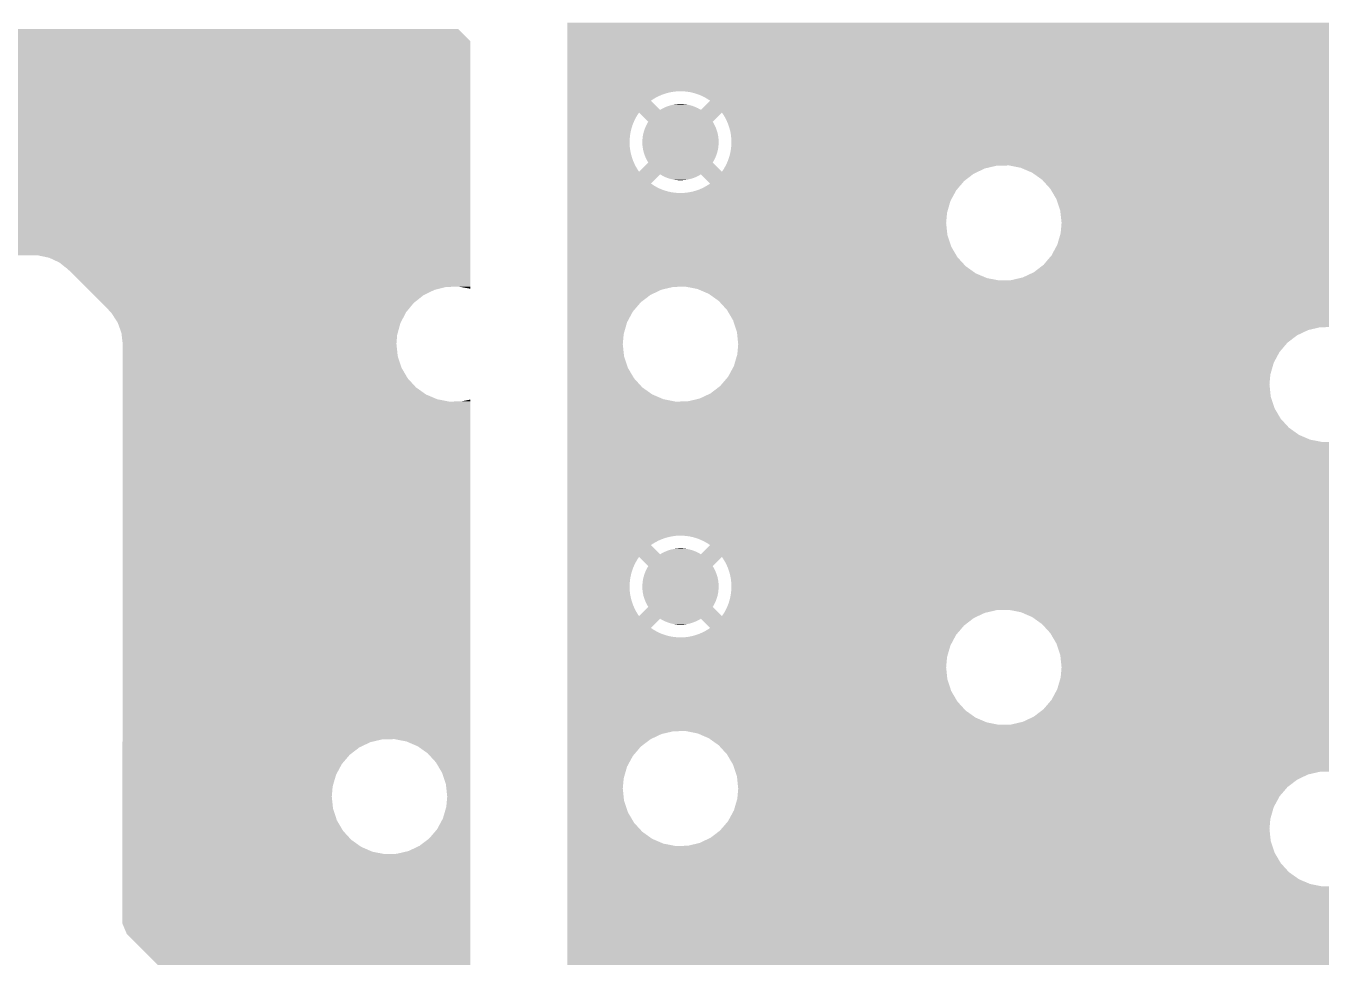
# Model space of a CAD drawing. Extents: x 295 to 953, y 10 to 290.
# Drawn here: x 812.92 to 835.3, y 162.9 to 179 of the extents above; entities that cross this region are included whole.
import ezdxf

# ---------------------------------------------------------------- set-up
doc = ezdxf.new("R2010")
doc.units = 0
doc.header["$LTSCALE"] = 5
doc.header["$MEASUREMENT"] = 0
doc.layers.add('GND1', color=7, linetype='CONTINUOUS')

msp = doc.modelspace()

# ---------------------------------------------------------------- linework, layer by layer
at = {"layer": 'GND1'}
for points in [[(791.54, 178.737), (791.54, 178.944), (820.597, 178.737), (820.39, 178.944)], [(822.274, 178.788), (822.274, 179.052), (840.761, 178.788), (840.652, 179.052)], [(791.54, 178.736), (791.54, 178.737), (820.597, 178.736), (820.597, 178.737)], [(791.54, 175.24), (791.54, 178.736), (820.597, 175.24), (820.597, 178.736)], [(822.274, 178.544), (822.274, 178.788), (840.91, 178.544), (840.761, 178.788)], [(822.274, 178.326), (822.274, 178.544), (841.094, 178.326), (840.91, 178.544)], [(822.274, 178.14), (822.274, 178.326), (841.311, 178.14), (841.094, 178.326)], [(822.274, 177.99), (822.274, 178.14), (841.554, 177.99), (841.311, 178.14)], [(822.274, 177.879), (822.274, 177.99), (841.817, 177.879), (841.554, 177.99)], [(822.274, 177.868), (822.274, 177.879), (841.864, 177.868), (841.817, 177.879)], [(822.274, 177.864), (822.274, 177.868), (824.148, 177.864), (824.21, 177.868)], [(822.274, 177.856), (822.274, 177.864), (824.085, 177.856), (824.148, 177.864)], [(822.274, 177.844), (822.274, 177.856), (824.024, 177.844), (824.085, 177.856)], [(822.274, 177.827), (822.274, 177.844), (823.964, 177.827), (824.024, 177.844)], [(822.274, 177.806), (822.274, 177.827), (823.905, 177.806), (823.964, 177.827)], [(822.274, 177.781), (822.274, 177.806), (823.847, 177.781), (823.905, 177.806)], [(822.274, 177.752), (822.274, 177.781), (823.792, 177.752), (823.847, 177.781)], [(822.274, 177.718), (822.274, 177.752), (823.738, 177.718), (823.792, 177.752)], [(824.273, 177.867), (824.21, 177.868), (841.867, 177.867), (841.864, 177.868)], [(824.335, 177.862), (824.273, 177.867), (841.889, 177.862), (841.867, 177.867)], [(824.397, 177.852), (824.335, 177.862), (841.929, 177.852), (841.889, 177.862)], [(824.459, 177.838), (824.397, 177.852), (841.986, 177.838), (841.929, 177.852)], [(824.518, 177.819), (824.459, 177.838), (842.062, 177.819), (841.986, 177.838)], [(824.539, 177.811), (824.518, 177.819), (842.095, 177.811), (842.062, 177.819)], [(824.577, 177.797), (824.539, 177.811), (842.267, 177.797), (842.095, 177.811)], [(824.597, 177.787), (824.577, 177.797), (842.379, 177.787), (842.267, 177.797)], [(824.634, 177.77), (824.597, 177.787), (849.683, 177.77), (849.683, 177.787)], [(824.688, 177.739), (824.634, 177.77), (849.683, 177.739), (849.683, 177.77)], [(824.741, 177.705), (824.688, 177.739), (849.683, 177.705), (849.683, 177.739)], [(822.274, 177.705), (822.274, 177.718), (823.719, 177.705), (823.738, 177.718)], [(822.274, 177.546), (822.274, 177.705), (823.877, 177.546), (823.719, 177.705)], [(822.274, 177.499), (822.274, 177.546), (849.683, 177.499), (849.683, 177.546)], [(823.877, 177.546), (823.909, 177.564), (824.582, 177.546), (824.549, 177.564)], [(823.909, 177.564), (823.926, 177.573), (824.549, 177.564), (824.535, 177.573)], [(823.926, 177.573), (823.958, 177.589), (824.535, 177.573), (824.5, 177.589)], [(823.958, 177.589), (823.975, 177.596), (824.5, 177.589), (824.485, 177.596)], [(823.975, 177.596), (824.008, 177.609), (824.485, 177.596), (824.45, 177.609)], [(824.008, 177.609), (824.026, 177.615), (824.45, 177.609), (824.435, 177.615)], [(824.026, 177.615), (824.06, 177.625), (824.435, 177.615), (824.397, 177.625)], [(824.06, 177.625), (824.079, 177.63), (824.397, 177.625), (824.382, 177.63)], [(824.079, 177.63), (824.113, 177.637), (824.382, 177.63), (824.344, 177.637)], [(824.113, 177.637), (824.134, 177.64), (824.344, 177.637), (824.329, 177.64)], [(824.134, 177.64), (824.167, 177.644), (824.329, 177.64), (824.288, 177.644)], [(824.167, 177.644), (824.193, 177.646), (824.288, 177.644), (824.275, 177.646)], [(824.193, 177.646), (824.221, 177.647), (824.275, 177.646), (824.221, 177.647)], [(824.582, 177.546), (824.741, 177.705), (849.683, 177.546), (849.683, 177.705)], [(822.274, 177.447), (822.274, 177.499), (823.478, 177.447), (823.513, 177.499)], [(822.274, 177.392), (822.274, 177.447), (823.448, 177.392), (823.478, 177.447)], [(822.274, 177.335), (822.274, 177.392), (823.421, 177.335), (823.448, 177.392)], [(822.274, 177.277), (822.274, 177.335), (823.398, 177.277), (823.421, 177.335)], [(822.274, 177.217), (822.274, 177.277), (823.38, 177.217), (823.398, 177.277)], [(823.672, 177.34), (823.513, 177.499), (824.787, 177.34), (824.946, 177.499)], [(823.626, 177.252), (823.645, 177.293), (824.834, 177.252), (824.814, 177.293)], [(823.645, 177.293), (823.649, 177.301), (824.814, 177.293), (824.81, 177.301)], [(823.649, 177.301), (823.672, 177.34), (824.81, 177.301), (824.787, 177.34)], [(824.97, 177.463), (824.946, 177.499), (849.683, 177.463), (849.683, 177.499)], [(825.002, 177.409), (824.97, 177.463), (849.683, 177.409), (849.683, 177.463)], [(825.03, 177.353), (825.002, 177.409), (849.683, 177.353), (849.683, 177.409)], [(825.054, 177.295), (825.03, 177.353), (849.683, 177.295), (849.683, 177.353)], [(825.074, 177.236), (825.054, 177.295), (849.683, 177.236), (849.683, 177.295)], [(822.274, 177.156), (822.274, 177.217), (823.366, 177.156), (823.38, 177.217)], [(822.274, 177.094), (822.274, 177.156), (823.356, 177.094), (823.366, 177.156)], [(822.274, 177.032), (822.274, 177.094), (823.351, 177.032), (823.356, 177.094)], [(823.573, 177.042), (823.578, 177.088), (824.887, 177.042), (824.881, 177.088)], [(823.578, 177.088), (823.579, 177.096), (824.881, 177.088), (824.88, 177.096)], [(823.579, 177.096), (823.588, 177.141), (824.88, 177.096), (824.871, 177.141)], [(823.588, 177.141), (823.591, 177.149), (824.871, 177.141), (824.869, 177.149)], [(823.591, 177.149), (823.603, 177.193), (824.869, 177.149), (824.856, 177.193)], [(823.603, 177.193), (823.606, 177.201), (824.856, 177.193), (824.853, 177.201)], [(823.606, 177.201), (823.622, 177.244), (824.853, 177.201), (824.837, 177.244)], [(823.622, 177.244), (823.626, 177.252), (824.837, 177.244), (824.834, 177.252)], [(825.09, 177.175), (825.074, 177.236), (849.683, 177.175), (849.683, 177.236)], [(825.101, 177.113), (825.09, 177.175), (849.683, 177.113), (849.683, 177.175)], [(825.107, 177.051), (825.101, 177.113), (849.683, 177.051), (849.683, 177.113)], [(822.274, 176.969), (822.274, 177.032), (823.35, 176.969), (823.351, 177.032)], [(822.274, 176.906), (822.274, 176.969), (823.353, 176.906), (823.35, 176.969)], [(822.274, 176.844), (822.274, 176.906), (823.361, 176.844), (823.353, 176.906)], [(822.274, 176.783), (822.274, 176.844), (823.374, 176.783), (823.361, 176.844)], [(823.57, 176.988), (823.572, 177.034), (824.889, 176.988), (824.887, 177.034)], [(823.572, 176.943), (823.57, 176.988), (824.887, 176.943), (824.889, 176.988)], [(823.572, 177.034), (823.573, 177.042), (824.887, 177.034), (824.887, 177.042)], [(823.572, 176.934), (823.572, 176.943), (824.886, 176.934), (824.887, 176.943)], [(823.578, 176.889), (823.572, 176.934), (824.881, 176.889), (824.886, 176.934)], [(823.579, 176.88), (823.578, 176.889), (824.88, 176.88), (824.881, 176.889)], [(823.588, 176.835), (823.579, 176.88), (824.871, 176.835), (824.88, 176.88)], [(823.59, 176.827), (823.588, 176.835), (824.869, 176.827), (824.871, 176.835)], [(825.093, 176.82), (825.103, 176.882), (849.683, 176.82), (849.683, 176.882)], [(825.103, 176.882), (825.109, 176.945), (849.683, 176.882), (849.683, 176.945)], [(825.11, 176.988), (825.107, 177.051), (849.683, 176.988), (849.683, 177.051)], [(825.109, 176.945), (825.11, 176.988), (849.683, 176.945), (849.683, 176.988)], [(822.274, 176.722), (822.274, 176.783), (823.391, 176.722), (823.374, 176.783)], [(822.274, 176.663), (822.274, 176.722), (823.412, 176.663), (823.391, 176.722)], [(822.274, 176.606), (822.274, 176.663), (823.437, 176.606), (823.412, 176.663)], [(822.274, 176.55), (822.274, 176.606), (823.466, 176.55), (823.437, 176.606)], [(823.513, 176.477), (823.672, 176.636), (824.946, 176.477), (824.787, 176.636)], [(823.603, 176.783), (823.59, 176.827), (824.856, 176.783), (824.869, 176.827)], [(823.606, 176.775), (823.603, 176.783), (824.853, 176.775), (824.856, 176.783)], [(823.622, 176.732), (823.606, 176.775), (824.837, 176.732), (824.853, 176.775)], [(823.625, 176.724), (823.622, 176.732), (824.833, 176.724), (824.837, 176.732)], [(823.645, 176.683), (823.625, 176.724), (824.814, 176.683), (824.833, 176.724)], [(823.649, 176.675), (823.645, 176.683), (824.81, 176.675), (824.814, 176.683)], [(823.672, 176.636), (823.649, 176.675), (824.787, 176.636), (824.81, 176.675)], [(825.012, 176.585), (825.038, 176.641), (849.683, 176.585), (849.683, 176.641)], [(825.038, 176.641), (825.061, 176.699), (849.683, 176.641), (849.683, 176.699)], [(825.061, 176.699), (825.079, 176.759), (849.683, 176.699), (849.683, 176.759)], [(825.079, 176.759), (825.093, 176.82), (849.683, 176.759), (849.683, 176.82)], [(822.274, 176.497), (822.274, 176.55), (823.499, 176.497), (823.466, 176.55)], [(822.274, 176.477), (822.274, 176.497), (823.513, 176.477), (823.499, 176.497)], [(822.274, 176.443), (822.274, 176.477), (829.299, 176.443), (829.371, 176.477)], [(822.274, 176.431), (822.274, 176.443), (829.282, 176.431), (829.299, 176.443)], [(822.274, 176.272), (822.274, 176.431), (823.719, 176.272), (823.877, 176.431)], [(823.91, 176.412), (823.877, 176.431), (824.55, 176.412), (824.582, 176.431)], [(823.925, 176.404), (823.91, 176.412), (824.533, 176.404), (824.55, 176.412)], [(823.959, 176.387), (823.925, 176.404), (824.501, 176.387), (824.533, 176.404)], [(823.974, 176.38), (823.959, 176.387), (824.484, 176.38), (824.501, 176.387)], [(824.697, 176.315), (824.582, 176.431), (829.131, 176.315), (829.282, 176.431)], [(824.946, 176.477), (824.981, 176.529), (829.371, 176.477), (829.482, 176.529)], [(824.981, 176.529), (824.983, 176.533), (829.482, 176.529), (829.489, 176.533)], [(824.983, 176.533), (825.01, 176.581), (829.489, 176.533), (829.695, 176.581)], [(825.01, 176.581), (825.011, 176.584), (829.695, 176.581), (829.867, 176.584)], [(825.011, 176.584), (825.012, 176.585), (829.867, 176.584), (829.905, 176.585)], [(830.112, 176.544), (829.905, 176.585), (849.683, 176.544), (849.683, 176.585)], [(830.306, 176.461), (830.112, 176.544), (849.683, 176.461), (849.683, 176.544)], [(830.478, 176.339), (830.306, 176.461), (849.683, 176.339), (849.683, 176.461)], [(822.274, 176.237), (822.274, 176.272), (823.771, 176.237), (823.719, 176.272)], [(822.274, 176.206), (822.274, 176.237), (823.825, 176.206), (823.771, 176.237)], [(822.274, 176.179), (822.274, 176.206), (823.882, 176.179), (823.825, 176.206)], [(822.274, 176.157), (822.274, 176.179), (823.941, 176.157), (823.882, 176.179)], [(824.009, 176.367), (823.974, 176.38), (824.451, 176.367), (824.484, 176.38)], [(824.025, 176.361), (824.009, 176.367), (824.433, 176.361), (824.451, 176.367)], [(824.062, 176.351), (824.025, 176.361), (824.399, 176.351), (824.433, 176.361)], [(824.077, 176.347), (824.062, 176.351), (824.38, 176.347), (824.399, 176.351)], [(824.115, 176.339), (824.077, 176.347), (824.346, 176.339), (824.38, 176.347)], [(824.13, 176.336), (824.115, 176.339), (824.325, 176.336), (824.346, 176.339)], [(824.171, 176.332), (824.13, 176.336), (824.292, 176.332), (824.325, 176.336)], [(824.184, 176.33), (824.171, 176.332), (824.266, 176.33), (824.292, 176.332)], [(824.238, 176.329), (824.184, 176.33), (824.238, 176.329), (824.266, 176.33)], [(824.51, 176.154), (824.555, 176.17), (828.994, 176.154), (829.008, 176.17)], [(824.555, 176.17), (824.612, 176.195), (829.008, 176.17), (829.029, 176.195)], [(824.612, 176.195), (824.667, 176.225), (829.029, 176.195), (829.054, 176.225)], [(824.667, 176.225), (824.721, 176.258), (829.054, 176.225), (829.083, 176.258)], [(824.741, 176.272), (824.697, 176.315), (829.094, 176.272), (829.131, 176.315)], [(824.721, 176.258), (824.741, 176.272), (829.083, 176.258), (829.094, 176.272)], [(830.62, 176.183), (830.478, 176.339), (849.683, 176.183), (849.683, 176.339)], [(830.727, 176.001), (830.62, 176.183), (849.683, 176.001), (849.683, 176.183)], [(822.274, 176.138), (822.274, 176.157), (824.001, 176.138), (823.941, 176.157)], [(822.274, 176.124), (822.274, 176.138), (824.062, 176.124), (824.001, 176.138)], [(822.274, 176.114), (822.274, 176.124), (824.124, 176.114), (824.062, 176.124)], [(822.274, 176.109), (822.274, 176.114), (824.186, 176.109), (824.124, 176.114)], [(822.274, 176.108), (822.274, 176.109), (824.249, 176.108), (824.186, 176.109)], [(822.274, 175.969), (822.274, 176.108), (828.894, 175.969), (828.969, 176.108)], [(822.274, 175.766), (822.274, 175.969), (828.836, 175.766), (828.894, 175.969)], [(824.249, 176.108), (824.311, 176.112), (828.969, 176.108), (828.971, 176.112)], [(824.311, 176.112), (824.374, 176.12), (828.971, 176.112), (828.976, 176.12)], [(824.374, 176.12), (824.435, 176.132), (828.976, 176.12), (828.982, 176.132)], [(824.435, 176.132), (824.496, 176.149), (828.982, 176.132), (828.992, 176.149)], [(824.496, 176.149), (824.51, 176.154), (828.992, 176.149), (828.994, 176.154)], [(830.746, 175.943), (830.727, 176.001), (849.683, 175.943), (849.683, 176.001)], [(830.753, 175.923), (830.746, 175.943), (842.117, 175.923), (842.402, 175.943)], [(822.274, 175.591), (822.274, 175.766), (828.82, 175.591), (828.836, 175.766)], [(830.774, 175.858), (830.753, 175.923), (841.839, 175.858), (842.117, 175.923)], [(830.793, 175.801), (830.774, 175.858), (841.698, 175.801), (841.839, 175.858)], [(830.798, 175.751), (830.793, 175.801), (841.574, 175.751), (841.698, 175.801)], [(830.814, 175.604), (830.798, 175.751), (841.33, 175.604), (841.574, 175.751)], [(822.274, 175.381), (822.274, 175.591), (828.842, 175.381), (828.82, 175.591)], [(830.8, 175.42), (830.815, 175.591), (841.111, 175.42), (841.315, 175.591)], [(830.815, 175.591), (830.814, 175.604), (841.315, 175.591), (841.33, 175.604)], [(822.274, 175.181), (822.274, 175.381), (828.908, 175.181), (828.842, 175.381)], [(830.741, 175.214), (830.8, 175.416), (840.931, 175.214), (841.107, 175.416)], [(830.8, 175.416), (830.8, 175.42), (841.107, 175.416), (841.111, 175.42)], [(791.747, 175.032), (791.54, 175.24), (820.597, 175.032), (820.597, 175.24)], [(822.274, 174.999), (822.274, 175.181), (829.015, 174.999), (828.908, 175.181)], [(830.641, 175.028), (830.736, 175.205), (840.812, 175.028), (840.923, 175.205)], [(830.736, 175.205), (830.741, 175.214), (840.923, 175.205), (840.931, 175.214)], [(813.131, 175.029), (813.054, 175.032), (820.597, 175.029), (820.597, 175.032)], [(813.32, 174.989), (813.131, 175.029), (820.597, 174.989), (820.597, 175.029)], [(813.495, 174.907), (813.32, 174.989), (820.597, 174.907), (820.597, 174.989)], [(813.646, 174.787), (813.495, 174.907), (820.597, 174.787), (820.597, 174.907)], [(822.274, 174.844), (822.274, 174.999), (829.157, 174.844), (829.015, 174.999)], [(822.274, 174.721), (822.274, 174.844), (829.329, 174.721), (829.157, 174.844)], [(830.337, 174.739), (830.504, 174.867), (840.676, 174.739), (840.731, 174.867)], [(830.504, 174.867), (830.585, 174.963), (840.731, 174.867), (840.771, 174.963)], [(830.585, 174.963), (830.641, 175.028), (840.771, 174.963), (840.812, 175.028)], [(813.943, 174.491), (813.646, 174.787), (820.597, 174.491), (820.597, 174.787)], [(822.274, 174.638), (822.274, 174.721), (829.523, 174.638), (829.329, 174.721)], [(822.274, 174.598), (822.274, 174.638), (829.73, 174.598), (829.523, 174.638)], [(822.274, 174.489), (822.274, 174.598), (840.606, 174.489), (840.633, 174.598)], [(829.73, 174.598), (829.941, 174.601), (840.633, 174.598), (840.634, 174.601)], [(829.941, 174.601), (830.146, 174.649), (840.634, 174.601), (840.646, 174.649)], [(830.146, 174.649), (830.254, 174.7), (840.646, 174.649), (840.659, 174.7)], [(830.254, 174.7), (830.337, 174.739), (840.659, 174.7), (840.676, 174.739)], [(813.95, 174.483), (813.943, 174.491), (820.178, 174.483), (820.389, 174.491)], [(814.001, 174.432), (813.95, 174.483), (819.974, 174.432), (820.178, 174.483)], [(814.094, 174.339), (814.001, 174.432), (819.785, 174.339), (819.974, 174.432)], [(820.594, 174.454), (820.389, 174.491), (820.597, 174.454), (820.597, 174.491)], [(820.597, 174.453), (820.594, 174.454), (820.597, 174.453), (820.597, 174.454)], [(822.274, 174.485), (822.274, 174.489), (824.107, 174.485), (824.317, 174.489)], [(822.274, 174.437), (822.274, 174.485), (823.901, 174.437), (824.107, 174.485)], [(822.274, 174.347), (822.274, 174.437), (823.711, 174.347), (823.901, 174.437)], [(824.524, 174.449), (824.317, 174.489), (840.596, 174.449), (840.606, 174.489)], [(824.583, 174.423), (824.524, 174.449), (840.589, 174.423), (840.596, 174.449)], [(824.718, 174.365), (824.583, 174.423), (840.584, 174.365), (840.589, 174.423)], [(814.225, 174.208), (814.094, 174.339), (819.62, 174.208), (819.785, 174.339)], [(814.345, 174.088), (814.225, 174.208), (819.521, 174.088), (819.62, 174.208)], [(822.274, 174.219), (822.274, 174.347), (823.543, 174.219), (823.711, 174.347)], [(822.274, 174.059), (822.274, 174.219), (823.406, 174.059), (823.543, 174.219)], [(824.89, 174.243), (824.718, 174.365), (840.574, 174.243), (840.584, 174.365)], [(825.006, 174.116), (824.89, 174.243), (840.563, 174.116), (840.574, 174.243)], [(814.384, 174.045), (814.345, 174.088), (819.485, 174.045), (819.521, 174.088)], [(814.397, 174.031), (814.384, 174.045), (819.478, 174.031), (819.485, 174.045)], [(814.502, 173.869), (814.397, 174.031), (819.395, 173.869), (819.478, 174.031)], [(822.274, 173.873), (822.274, 174.059), (823.306, 173.873), (823.406, 174.059)], [(825.032, 174.088), (825.006, 174.116), (840.565, 174.088), (840.563, 174.116)], [(825.139, 173.906), (825.032, 174.088), (840.58, 173.906), (840.565, 174.088)], [(814.507, 173.858), (814.502, 173.869), (819.389, 173.858), (819.395, 173.869)], [(814.568, 173.688), (814.507, 173.858), (819.342, 173.688), (819.389, 173.858)], [(822.274, 173.671), (822.274, 173.873), (823.248, 173.671), (823.306, 173.873)], [(825.163, 173.831), (825.139, 173.906), (840.586, 173.831), (840.58, 173.906)], [(825.177, 173.791), (825.163, 173.831), (840.595, 173.791), (840.586, 173.831)], [(825.178, 173.787), (825.177, 173.791), (835.283, 173.787), (835.493, 173.791)], [(825.194, 173.739), (825.178, 173.787), (835.077, 173.739), (835.283, 173.787)], [(825.205, 173.705), (825.194, 173.739), (835.006, 173.705), (835.077, 173.739)], [(825.211, 173.649), (825.205, 173.705), (834.887, 173.649), (835.006, 173.705)], [(814.572, 173.654), (814.568, 173.688), (819.333, 173.654), (819.342, 173.688)], [(814.59, 173.496), (814.572, 173.654), (819.32, 173.496), (819.333, 173.654)], [(814.59, 173.495), (814.59, 173.496), (819.321, 173.495), (819.32, 173.496)], [(814.59, 173.286), (814.59, 173.495), (819.343, 173.286), (819.321, 173.495)], [(822.274, 173.496), (822.274, 173.671), (823.232, 173.496), (823.248, 173.671)], [(822.274, 173.286), (822.274, 173.496), (823.254, 173.286), (823.232, 173.496)], [(825.224, 173.521), (825.211, 173.649), (834.719, 173.521), (834.887, 173.649)], [(825.215, 173.36), (825.227, 173.496), (834.582, 173.36), (834.698, 173.496)], [(825.227, 173.496), (825.224, 173.521), (834.698, 173.496), (834.719, 173.521)], [(814.59, 173.086), (814.59, 173.286), (819.409, 173.086), (819.343, 173.286)], [(822.274, 173.086), (822.274, 173.286), (823.32, 173.086), (823.254, 173.286)], [(825.169, 173.175), (825.212, 173.321), (834.482, 173.175), (834.561, 173.321)], [(825.212, 173.321), (825.215, 173.36), (834.561, 173.321), (834.582, 173.36)], [(814.59, 172.904), (814.59, 173.086), (819.515, 172.904), (819.409, 173.086)], [(822.274, 172.904), (822.274, 173.086), (823.427, 172.904), (823.32, 173.086)], [(825.074, 172.972), (825.153, 173.118), (834.424, 172.972), (834.466, 173.118)], [(825.153, 173.118), (825.169, 173.175), (834.466, 173.118), (834.482, 173.175)], [(814.59, 172.748), (814.59, 172.904), (819.658, 172.748), (819.515, 172.904)], [(822.274, 172.748), (822.274, 172.904), (823.569, 172.748), (823.427, 172.904)], [(824.937, 172.797), (825.053, 172.932), (834.408, 172.797), (834.42, 172.932)], [(825.053, 172.932), (825.074, 172.972), (834.42, 172.932), (834.424, 172.972)], [(814.59, 172.626), (814.59, 172.748), (819.829, 172.626), (819.658, 172.748)], [(814.59, 172.543), (814.59, 172.626), (820.023, 172.543), (819.829, 172.626)], [(822.274, 172.626), (822.274, 172.748), (823.741, 172.626), (823.569, 172.748)], [(822.274, 172.543), (822.274, 172.626), (823.935, 172.543), (823.741, 172.626)], [(824.558, 172.554), (824.629, 172.587), (834.441, 172.554), (834.43, 172.587)], [(824.629, 172.587), (824.749, 172.644), (834.43, 172.587), (834.424, 172.644)], [(824.749, 172.644), (824.916, 172.772), (834.424, 172.644), (834.411, 172.772)], [(824.916, 172.772), (824.937, 172.797), (834.411, 172.772), (834.408, 172.797)], [(814.587, 166.666), (814.59, 172.502), (820.597, 166.666), (820.597, 172.502)], [(814.59, 172.502), (814.59, 172.543), (820.23, 172.502), (820.023, 172.543)], [(820.23, 172.502), (820.441, 172.506), (820.597, 172.502), (820.597, 172.506)], [(820.441, 172.506), (820.595, 172.537), (820.597, 172.506), (820.597, 172.537)], [(820.595, 172.537), (820.597, 172.538), (820.597, 172.537), (820.597, 172.538)], [(822.274, 172.502), (822.274, 172.543), (824.142, 172.502), (823.935, 172.543)], [(822.274, 172.387), (822.274, 172.502), (834.496, 172.387), (834.458, 172.502)], [(822.274, 172.205), (822.274, 172.387), (834.603, 172.205), (834.496, 172.387)], [(824.142, 172.502), (824.353, 172.506), (834.458, 172.502), (834.457, 172.506)], [(824.353, 172.506), (824.558, 172.554), (834.457, 172.506), (834.441, 172.554)], [(822.274, 172.05), (822.274, 172.205), (834.745, 172.05), (834.603, 172.205)], [(822.274, 171.927), (822.274, 172.05), (834.917, 171.927), (834.745, 172.05)], [(822.274, 171.844), (822.274, 171.927), (835.111, 171.844), (834.917, 171.927)], [(822.274, 171.804), (822.274, 171.844), (835.318, 171.804), (835.111, 171.844)], [(822.274, 170.184), (822.274, 171.804), (849.683, 170.184), (849.683, 171.804)], [(822.274, 170.181), (822.274, 170.184), (824.148, 170.181), (824.21, 170.184)], [(822.274, 170.173), (822.274, 170.181), (824.085, 170.173), (824.148, 170.181)], [(822.274, 170.16), (822.274, 170.173), (824.024, 170.16), (824.085, 170.173)], [(822.274, 170.144), (822.274, 170.16), (823.964, 170.144), (824.024, 170.16)], [(822.274, 170.122), (822.274, 170.144), (823.905, 170.122), (823.964, 170.144)], [(822.274, 170.097), (822.274, 170.122), (823.847, 170.097), (823.905, 170.122)], [(824.335, 170.178), (824.273, 170.184), (849.683, 170.178), (849.683, 170.184)], [(824.397, 170.169), (824.335, 170.178), (849.683, 170.169), (849.683, 170.178)], [(824.459, 170.154), (824.397, 170.169), (849.683, 170.154), (849.683, 170.169)], [(824.518, 170.136), (824.459, 170.154), (849.683, 170.136), (849.683, 170.154)], [(824.577, 170.113), (824.518, 170.136), (849.683, 170.113), (849.683, 170.136)], [(822.274, 170.068), (822.274, 170.097), (823.792, 170.068), (823.847, 170.097)], [(822.274, 170.035), (822.274, 170.068), (823.738, 170.035), (823.792, 170.068)], [(822.274, 170.021), (822.274, 170.035), (823.719, 170.021), (823.738, 170.035)], [(822.274, 169.862), (822.274, 170.021), (823.877, 169.862), (823.719, 170.021)], [(823.926, 169.889), (823.958, 169.905), (824.535, 169.889), (824.5, 169.905)], [(823.958, 169.905), (823.975, 169.912), (824.5, 169.905), (824.485, 169.912)], [(823.975, 169.912), (824.008, 169.926), (824.485, 169.912), (824.45, 169.926)], [(824.008, 169.926), (824.026, 169.931), (824.45, 169.926), (824.435, 169.931)], [(824.026, 169.931), (824.06, 169.942), (824.435, 169.931), (824.397, 169.942)], [(824.06, 169.942), (824.079, 169.946), (824.397, 169.942), (824.382, 169.946)], [(824.079, 169.946), (824.113, 169.954), (824.382, 169.946), (824.344, 169.954)], [(824.113, 169.954), (824.134, 169.956), (824.344, 169.954), (824.329, 169.956)], [(824.134, 169.956), (824.167, 169.961), (824.329, 169.956), (824.288, 169.961)], [(824.167, 169.961), (824.193, 169.962), (824.288, 169.961), (824.275, 169.962)], [(824.193, 169.962), (824.221, 169.964), (824.275, 169.962), (824.221, 169.964)], [(824.634, 170.086), (824.577, 170.113), (849.683, 170.086), (849.683, 170.113)], [(824.582, 169.862), (824.741, 170.021), (849.683, 169.862), (849.683, 170.021)], [(824.688, 170.056), (824.634, 170.086), (849.683, 170.056), (849.683, 170.086)], [(824.741, 170.021), (824.688, 170.056), (849.683, 170.021), (849.683, 170.056)], [(822.274, 169.816), (822.274, 169.862), (849.683, 169.816), (849.683, 169.862)], [(822.274, 169.763), (822.274, 169.816), (823.478, 169.763), (823.513, 169.816)], [(822.274, 169.709), (822.274, 169.763), (823.448, 169.709), (823.478, 169.763)], [(822.274, 169.652), (822.274, 169.709), (823.421, 169.652), (823.448, 169.709)], [(823.672, 169.657), (823.513, 169.816), (824.787, 169.657), (824.946, 169.816)], [(823.877, 169.862), (823.909, 169.881), (824.582, 169.862), (824.549, 169.881)], [(823.909, 169.881), (823.926, 169.889), (824.549, 169.881), (824.535, 169.889)], [(824.97, 169.78), (824.946, 169.816), (849.683, 169.78), (849.683, 169.816)], [(825.002, 169.726), (824.97, 169.78), (849.683, 169.726), (849.683, 169.78)], [(825.03, 169.67), (825.002, 169.726), (849.683, 169.67), (849.683, 169.726)], [(825.054, 169.612), (825.03, 169.67), (849.683, 169.612), (849.683, 169.67)], [(822.274, 169.594), (822.274, 169.652), (823.398, 169.594), (823.421, 169.652)], [(822.274, 169.534), (822.274, 169.594), (823.38, 169.534), (823.398, 169.594)], [(822.274, 169.472), (822.274, 169.534), (823.366, 169.472), (823.38, 169.534)], [(822.274, 169.411), (822.274, 169.472), (823.356, 169.411), (823.366, 169.472)], [(823.579, 169.413), (823.588, 169.457), (824.88, 169.413), (824.871, 169.457)], [(823.588, 169.457), (823.591, 169.466), (824.871, 169.457), (824.869, 169.466)], [(823.591, 169.466), (823.603, 169.51), (824.869, 169.466), (824.856, 169.51)], [(823.603, 169.51), (823.606, 169.518), (824.856, 169.51), (824.853, 169.518)], [(823.606, 169.518), (823.622, 169.56), (824.853, 169.518), (824.837, 169.56)], [(823.622, 169.56), (823.626, 169.568), (824.837, 169.56), (824.834, 169.568)], [(823.626, 169.568), (823.645, 169.61), (824.834, 169.568), (824.814, 169.61)], [(823.645, 169.61), (823.649, 169.617), (824.814, 169.61), (824.81, 169.617)], [(823.649, 169.617), (823.672, 169.657), (824.81, 169.617), (824.787, 169.657)], [(825.074, 169.552), (825.054, 169.612), (849.683, 169.552), (849.683, 169.612)], [(825.09, 169.491), (825.074, 169.552), (849.683, 169.491), (849.683, 169.552)], [(825.101, 169.43), (825.09, 169.491), (849.683, 169.43), (849.683, 169.491)], [(822.274, 169.348), (822.274, 169.411), (823.351, 169.348), (823.356, 169.411)], [(822.274, 169.285), (822.274, 169.348), (823.35, 169.285), (823.351, 169.348)], [(822.274, 169.223), (822.274, 169.285), (823.353, 169.223), (823.35, 169.285)], [(822.274, 169.161), (822.274, 169.223), (823.361, 169.161), (823.353, 169.223)], [(823.57, 169.305), (823.572, 169.35), (824.889, 169.305), (824.887, 169.35)], [(823.572, 169.259), (823.57, 169.305), (824.887, 169.259), (824.889, 169.305)], [(823.572, 169.35), (823.573, 169.359), (824.887, 169.35), (824.887, 169.359)], [(823.572, 169.25), (823.572, 169.259), (824.886, 169.25), (824.887, 169.259)], [(823.578, 169.205), (823.572, 169.25), (824.881, 169.205), (824.886, 169.25)], [(823.573, 169.359), (823.578, 169.404), (824.887, 169.359), (824.881, 169.404)], [(823.578, 169.404), (823.579, 169.413), (824.881, 169.404), (824.88, 169.413)], [(825.107, 169.367), (825.101, 169.43), (849.683, 169.367), (849.683, 169.43)], [(825.103, 169.199), (825.109, 169.261), (849.683, 169.199), (849.683, 169.261)], [(825.11, 169.305), (825.107, 169.367), (849.683, 169.305), (849.683, 169.367)], [(825.109, 169.261), (825.11, 169.305), (849.683, 169.261), (849.683, 169.305)], [(822.274, 169.099), (822.274, 169.161), (823.374, 169.099), (823.361, 169.161)], [(822.274, 169.039), (822.274, 169.099), (823.391, 169.039), (823.374, 169.099)], [(822.274, 168.98), (822.274, 169.039), (823.412, 168.98), (823.391, 169.039)], [(823.579, 169.196), (823.578, 169.205), (824.88, 169.196), (824.881, 169.205)], [(823.588, 169.152), (823.579, 169.196), (824.871, 169.152), (824.88, 169.196)], [(823.59, 169.143), (823.588, 169.152), (824.869, 169.143), (824.871, 169.152)], [(823.603, 169.1), (823.59, 169.143), (824.856, 169.1), (824.869, 169.143)], [(823.606, 169.091), (823.603, 169.1), (824.853, 169.091), (824.856, 169.1)], [(823.622, 169.049), (823.606, 169.091), (824.837, 169.049), (824.853, 169.091)], [(823.625, 169.041), (823.622, 169.049), (824.833, 169.041), (824.837, 169.049)], [(823.645, 169), (823.625, 169.041), (824.814, 169), (824.833, 169.041)], [(823.649, 168.992), (823.645, 169), (824.81, 168.992), (824.814, 169)], [(825.038, 168.957), (825.061, 169.016), (849.683, 168.957), (849.683, 169.016)], [(825.061, 169.016), (825.079, 169.076), (849.683, 169.016), (849.683, 169.076)], [(825.079, 169.076), (825.093, 169.137), (849.683, 169.076), (849.683, 169.137)], [(825.093, 169.137), (825.103, 169.199), (849.683, 169.137), (849.683, 169.199)], [(822.274, 168.922), (822.274, 168.98), (823.437, 168.922), (823.412, 168.98)], [(822.274, 168.867), (822.274, 168.922), (823.466, 168.867), (823.437, 168.922)], [(822.274, 168.813), (822.274, 168.867), (823.499, 168.813), (823.466, 168.867)], [(822.274, 168.794), (822.274, 168.813), (823.513, 168.794), (823.499, 168.813)], [(822.274, 168.759), (822.274, 168.794), (829.299, 168.759), (829.371, 168.794)], [(823.513, 168.794), (823.672, 168.952), (824.946, 168.794), (824.787, 168.952)], [(823.672, 168.953), (823.649, 168.992), (824.787, 168.953), (824.81, 168.992)], [(823.672, 168.952), (823.672, 168.953), (824.787, 168.952), (824.787, 168.953)], [(824.946, 168.794), (824.981, 168.846), (829.371, 168.794), (829.482, 168.846)], [(824.981, 168.846), (824.983, 168.849), (829.482, 168.846), (829.489, 168.849)], [(824.983, 168.849), (825.01, 168.897), (829.489, 168.849), (829.695, 168.897)], [(825.01, 168.897), (825.011, 168.901), (829.695, 168.897), (829.867, 168.901)], [(825.011, 168.901), (825.012, 168.901), (829.867, 168.901), (829.905, 168.901)], [(825.012, 168.901), (825.038, 168.957), (849.683, 168.901), (849.683, 168.957)], [(830.112, 168.861), (829.905, 168.901), (849.683, 168.861), (849.683, 168.901)], [(830.306, 168.777), (830.112, 168.861), (849.683, 168.777), (849.683, 168.861)], [(830.478, 168.655), (830.306, 168.777), (849.683, 168.655), (849.683, 168.777)], [(822.274, 168.747), (822.274, 168.759), (829.282, 168.747), (829.299, 168.759)], [(822.274, 168.588), (822.274, 168.747), (823.719, 168.588), (823.877, 168.747)], [(822.274, 168.554), (822.274, 168.588), (823.771, 168.554), (823.719, 168.588)], [(822.274, 168.523), (822.274, 168.554), (823.825, 168.523), (823.771, 168.554)], [(823.91, 168.728), (823.877, 168.747), (824.55, 168.728), (824.582, 168.747)], [(823.925, 168.72), (823.91, 168.728), (824.533, 168.72), (824.55, 168.728)], [(823.959, 168.704), (823.925, 168.72), (824.501, 168.704), (824.533, 168.72)], [(823.974, 168.697), (823.959, 168.704), (824.484, 168.697), (824.501, 168.704)], [(824.009, 168.684), (823.974, 168.697), (824.451, 168.684), (824.484, 168.697)], [(824.025, 168.678), (824.009, 168.684), (824.433, 168.678), (824.451, 168.684)], [(824.062, 168.667), (824.025, 168.678), (824.399, 168.667), (824.433, 168.678)], [(824.077, 168.663), (824.062, 168.667), (824.38, 168.663), (824.399, 168.667)], [(824.115, 168.656), (824.077, 168.663), (824.346, 168.656), (824.38, 168.663)], [(824.13, 168.653), (824.115, 168.656), (824.325, 168.653), (824.346, 168.656)], [(824.171, 168.648), (824.13, 168.653), (824.292, 168.648), (824.325, 168.653)], [(824.184, 168.647), (824.171, 168.648), (824.266, 168.647), (824.292, 168.648)], [(824.238, 168.645), (824.184, 168.647), (824.238, 168.645), (824.266, 168.647)], [(824.697, 168.631), (824.582, 168.747), (829.131, 168.631), (829.282, 168.747)], [(824.667, 168.541), (824.721, 168.574), (829.054, 168.541), (829.083, 168.574)], [(824.741, 168.588), (824.697, 168.631), (829.094, 168.588), (829.131, 168.631)], [(824.721, 168.574), (824.741, 168.588), (829.083, 168.574), (829.094, 168.588)], [(830.62, 168.5), (830.478, 168.655), (849.683, 168.5), (849.683, 168.655)], [(822.274, 168.496), (822.274, 168.523), (823.882, 168.496), (823.825, 168.523)], [(822.274, 168.473), (822.274, 168.496), (823.941, 168.473), (823.882, 168.496)], [(822.274, 168.455), (822.274, 168.473), (824.001, 168.455), (823.941, 168.473)], [(822.274, 168.441), (822.274, 168.455), (824.062, 168.441), (824.001, 168.455)], [(822.274, 168.431), (822.274, 168.441), (824.124, 168.431), (824.062, 168.441)], [(822.274, 168.426), (822.274, 168.431), (824.186, 168.426), (824.124, 168.431)], [(822.274, 168.425), (822.274, 168.426), (824.249, 168.425), (824.186, 168.426)], [(822.274, 168.285), (822.274, 168.425), (828.894, 168.285), (828.969, 168.425)], [(824.249, 168.425), (824.311, 168.428), (828.969, 168.425), (828.971, 168.428)], [(824.311, 168.428), (824.374, 168.436), (828.971, 168.428), (828.976, 168.436)], [(824.374, 168.436), (824.435, 168.449), (828.976, 168.436), (828.982, 168.449)], [(824.435, 168.449), (824.496, 168.466), (828.982, 168.449), (828.992, 168.466)], [(824.496, 168.466), (824.51, 168.471), (828.992, 168.466), (828.994, 168.471)], [(824.51, 168.471), (824.555, 168.487), (828.994, 168.471), (829.008, 168.487)], [(824.555, 168.487), (824.612, 168.512), (829.008, 168.487), (829.029, 168.512)], [(824.612, 168.512), (824.667, 168.541), (829.029, 168.512), (829.054, 168.541)], [(830.663, 168.426), (830.62, 168.5), (849.683, 168.426), (849.683, 168.5)], [(830.671, 168.413), (830.663, 168.426), (842.204, 168.413), (842.436, 168.426)], [(830.705, 168.355), (830.671, 168.413), (841.978, 168.355), (842.204, 168.413)], [(830.727, 168.318), (830.705, 168.355), (841.898, 168.318), (841.978, 168.355)], [(822.274, 168.083), (822.274, 168.285), (828.836, 168.083), (828.894, 168.285)], [(830.747, 168.256), (830.727, 168.318), (841.767, 168.256), (841.898, 168.318)], [(830.793, 168.118), (830.747, 168.256), (841.579, 168.118), (841.767, 168.256)], [(830.793, 168.117), (830.793, 168.118), (841.579, 168.117), (841.579, 168.118)], [(830.811, 167.947), (830.793, 168.117), (841.421, 167.947), (841.579, 168.117)], [(822.274, 167.908), (822.274, 168.083), (828.82, 167.908), (828.836, 168.083)], [(822.274, 167.698), (822.274, 167.908), (828.842, 167.698), (828.82, 167.908)], [(830.801, 167.748), (830.815, 167.908), (841.298, 167.748), (841.397, 167.908)], [(830.815, 167.908), (830.811, 167.947), (841.397, 167.908), (841.421, 167.947)], [(822.274, 167.498), (822.274, 167.698), (828.908, 167.498), (828.842, 167.698)], [(830.741, 167.531), (830.8, 167.733), (841.216, 167.531), (841.292, 167.733)], [(830.8, 167.733), (830.801, 167.748), (841.292, 167.733), (841.298, 167.748)], [(822.274, 167.316), (822.274, 167.498), (829.015, 167.316), (828.908, 167.498)], [(830.641, 167.344), (830.741, 167.53), (841.183, 167.344), (841.215, 167.53)], [(830.741, 167.53), (830.741, 167.531), (841.215, 167.53), (841.216, 167.531)], [(822.274, 167.16), (822.274, 167.316), (829.157, 167.16), (829.015, 167.316)], [(830.504, 167.184), (830.525, 167.209), (841.175, 167.184), (841.172, 167.209)], [(830.525, 167.209), (830.604, 167.301), (841.172, 167.209), (841.176, 167.301)], [(830.604, 167.301), (830.641, 167.344), (841.176, 167.301), (841.183, 167.344)], [(822.274, 167.038), (822.274, 167.16), (829.329, 167.038), (829.157, 167.16)], [(822.274, 166.955), (822.274, 167.038), (829.523, 166.955), (829.329, 167.038)], [(830.17, 166.977), (830.337, 167.056), (841.195, 166.977), (841.187, 167.056)], [(830.337, 167.056), (830.504, 167.184), (841.187, 167.056), (841.175, 167.184)], [(822.274, 166.914), (822.274, 166.955), (829.73, 166.914), (829.523, 166.955)], [(822.274, 166.806), (822.274, 166.914), (841.245, 166.806), (841.213, 166.914)], [(822.274, 166.802), (822.274, 166.806), (824.107, 166.802), (824.317, 166.806)], [(822.274, 166.754), (822.274, 166.802), (823.901, 166.754), (824.107, 166.802)], [(824.524, 166.765), (824.317, 166.806), (841.257, 166.765), (841.245, 166.806)], [(824.551, 166.754), (824.524, 166.765), (841.261, 166.754), (841.257, 166.765)], [(829.73, 166.914), (829.941, 166.918), (841.213, 166.914), (841.212, 166.918)], [(829.941, 166.918), (830.146, 166.966), (841.212, 166.918), (841.198, 166.966)], [(830.146, 166.966), (830.17, 166.977), (841.198, 166.966), (841.195, 166.977)], [(814.586, 166.614), (814.587, 166.662), (818.872, 166.614), (819.077, 166.662)], [(814.586, 166.524), (814.586, 166.614), (818.681, 166.524), (818.872, 166.614)], [(814.587, 166.662), (814.587, 166.666), (819.077, 166.662), (819.288, 166.666)], [(819.495, 166.625), (819.288, 166.666), (820.597, 166.625), (820.597, 166.666)], [(819.689, 166.542), (819.495, 166.625), (820.597, 166.542), (820.597, 166.625)], [(819.861, 166.42), (819.689, 166.542), (820.597, 166.42), (820.597, 166.542)], [(822.274, 166.664), (822.274, 166.754), (823.711, 166.664), (823.901, 166.754)], [(822.274, 166.536), (822.274, 166.664), (823.543, 166.536), (823.711, 166.664)], [(822.274, 166.375), (822.274, 166.536), (823.406, 166.375), (823.543, 166.536)], [(824.718, 166.682), (824.551, 166.754), (841.298, 166.682), (841.261, 166.754)], [(824.89, 166.56), (824.718, 166.682), (841.361, 166.56), (841.298, 166.682)], [(824.902, 166.547), (824.89, 166.56), (841.368, 166.547), (841.361, 166.56)], [(825.032, 166.404), (824.902, 166.547), (841.481, 166.404), (841.368, 166.547)], [(814.586, 166.396), (814.586, 166.524), (818.514, 166.396), (818.681, 166.524)], [(814.586, 166.236), (814.586, 166.396), (818.377, 166.236), (818.514, 166.396)], [(820.003, 166.264), (819.861, 166.42), (820.597, 166.264), (820.597, 166.42)], [(822.274, 166.19), (822.274, 166.375), (823.306, 166.19), (823.406, 166.375)], [(825.056, 166.364), (825.032, 166.404), (841.513, 166.364), (841.481, 166.404)], [(825.139, 166.222), (825.056, 166.364), (841.679, 166.222), (841.513, 166.364)], [(814.586, 166.05), (814.586, 166.236), (818.277, 166.05), (818.377, 166.236)], [(820.11, 166.082), (820.003, 166.264), (820.597, 166.082), (820.597, 166.264)], [(822.274, 165.987), (822.274, 166.19), (823.248, 165.987), (823.306, 166.19)], [(825.142, 166.212), (825.139, 166.222), (841.69, 166.212), (841.679, 166.222)], [(825.177, 166.107), (825.142, 166.212), (841.875, 166.107), (841.69, 166.212)], [(825.178, 166.103), (825.177, 166.107), (835.283, 166.103), (835.493, 166.107)], [(825.194, 166.055), (825.178, 166.103), (835.077, 166.055), (835.283, 166.103)], [(814.586, 165.847), (814.586, 166.05), (818.218, 165.847), (818.277, 166.05)], [(820.176, 165.882), (820.11, 166.082), (820.597, 165.882), (820.597, 166.082)], [(820.198, 165.672), (820.176, 165.882), (820.597, 165.672), (820.597, 165.882)], [(822.274, 165.812), (822.274, 165.987), (823.232, 165.812), (823.248, 165.987)], [(825.205, 166.022), (825.194, 166.055), (835.006, 166.022), (835.077, 166.055)], [(825.211, 165.965), (825.205, 166.022), (834.887, 165.965), (835.006, 166.022)], [(825.224, 165.837), (825.211, 165.965), (834.719, 165.837), (834.887, 165.965)], [(814.586, 165.672), (814.586, 165.847), (818.203, 165.672), (818.218, 165.847)], [(814.586, 165.463), (814.586, 165.672), (818.225, 165.463), (818.203, 165.672)], [(820.182, 165.497), (820.198, 165.672), (820.597, 165.497), (820.597, 165.672)], [(822.274, 165.602), (822.274, 165.812), (823.254, 165.602), (823.232, 165.812)], [(825.169, 165.491), (825.212, 165.637), (834.482, 165.491), (834.561, 165.637)], [(825.212, 165.637), (825.215, 165.677), (834.561, 165.637), (834.582, 165.677)], [(825.215, 165.677), (825.227, 165.812), (834.582, 165.677), (834.698, 165.812)], [(825.227, 165.812), (825.224, 165.837), (834.698, 165.812), (834.719, 165.837)], [(814.586, 165.262), (814.586, 165.463), (818.291, 165.262), (818.225, 165.463)], [(820.124, 165.295), (820.182, 165.497), (820.597, 165.295), (820.597, 165.497)], [(822.274, 165.402), (822.274, 165.602), (823.32, 165.402), (823.254, 165.602)], [(825.074, 165.289), (825.153, 165.435), (834.424, 165.289), (834.466, 165.435)], [(825.153, 165.435), (825.169, 165.491), (834.466, 165.435), (834.482, 165.491)], [(814.586, 165.08), (814.586, 165.262), (818.398, 165.08), (818.291, 165.262)], [(820.024, 165.109), (820.124, 165.295), (820.597, 165.109), (820.597, 165.295)], [(822.274, 165.22), (822.274, 165.402), (823.427, 165.22), (823.32, 165.402)], [(822.274, 165.065), (822.274, 165.22), (823.569, 165.065), (823.427, 165.22)], [(824.937, 165.114), (825.053, 165.249), (834.408, 165.114), (834.42, 165.249)], [(825.053, 165.249), (825.074, 165.289), (834.42, 165.249), (834.424, 165.289)], [(814.586, 164.925), (814.586, 165.08), (818.54, 164.925), (818.398, 165.08)], [(819.887, 164.949), (820.024, 165.109), (820.597, 164.949), (820.597, 165.109)], [(822.274, 164.942), (822.274, 165.065), (823.741, 164.942), (823.569, 165.065)], [(824.749, 164.96), (824.916, 165.088), (834.424, 164.96), (834.411, 165.088)], [(824.916, 165.088), (824.937, 165.114), (834.411, 165.088), (834.408, 165.114)], [(814.585, 164.803), (814.586, 164.925), (818.712, 164.803), (818.54, 164.925)], [(814.585, 164.719), (814.585, 164.803), (818.906, 164.719), (818.712, 164.803)], [(819.529, 164.731), (819.719, 164.821), (820.597, 164.731), (820.597, 164.821)], [(819.719, 164.821), (819.887, 164.949), (820.597, 164.821), (820.597, 164.949)], [(822.274, 164.859), (822.274, 164.942), (823.935, 164.859), (823.741, 164.942)], [(822.274, 164.819), (822.274, 164.859), (824.142, 164.819), (823.935, 164.859)], [(822.274, 164.704), (822.274, 164.819), (834.496, 164.704), (834.458, 164.819)], [(824.142, 164.819), (824.353, 164.822), (834.458, 164.819), (834.457, 164.822)], [(824.353, 164.822), (824.558, 164.87), (834.457, 164.822), (834.441, 164.87)], [(824.558, 164.87), (824.629, 164.904), (834.441, 164.87), (834.43, 164.904)], [(824.629, 164.904), (824.749, 164.96), (834.43, 164.904), (834.424, 164.96)], [(814.585, 164.679), (814.585, 164.719), (819.113, 164.679), (818.906, 164.719)], [(814.585, 163.478), (814.585, 164.679), (820.597, 163.478), (820.597, 164.679)], [(819.113, 164.679), (819.323, 164.683), (820.597, 164.679), (820.597, 164.683)], [(819.323, 164.683), (819.529, 164.731), (820.597, 164.683), (820.597, 164.731)], [(822.274, 164.522), (822.274, 164.704), (834.603, 164.522), (834.496, 164.704)], [(822.274, 164.366), (822.274, 164.522), (834.745, 164.366), (834.603, 164.522)], [(822.274, 164.244), (822.274, 164.366), (834.917, 164.244), (834.745, 164.366)], [(822.274, 164.161), (822.274, 164.244), (835.111, 164.161), (834.917, 164.244)], [(822.274, 164.12), (822.274, 164.161), (835.318, 164.12), (835.111, 164.161)], [(822.274, 162.501), (822.274, 164.12), (849.683, 162.501), (849.683, 164.12)], [(814.585, 163.477), (814.585, 163.478), (820.597, 163.477), (820.597, 163.478)], [(814.662, 163.293), (814.585, 163.477), (820.597, 163.293), (820.597, 163.477)], [(815.535, 162.421), (814.662, 163.293), (820.597, 162.421), (820.597, 163.293)]]:
    msp.add_solid(points, dxfattribs=at)

doc.saveas('drawing.dxf')
